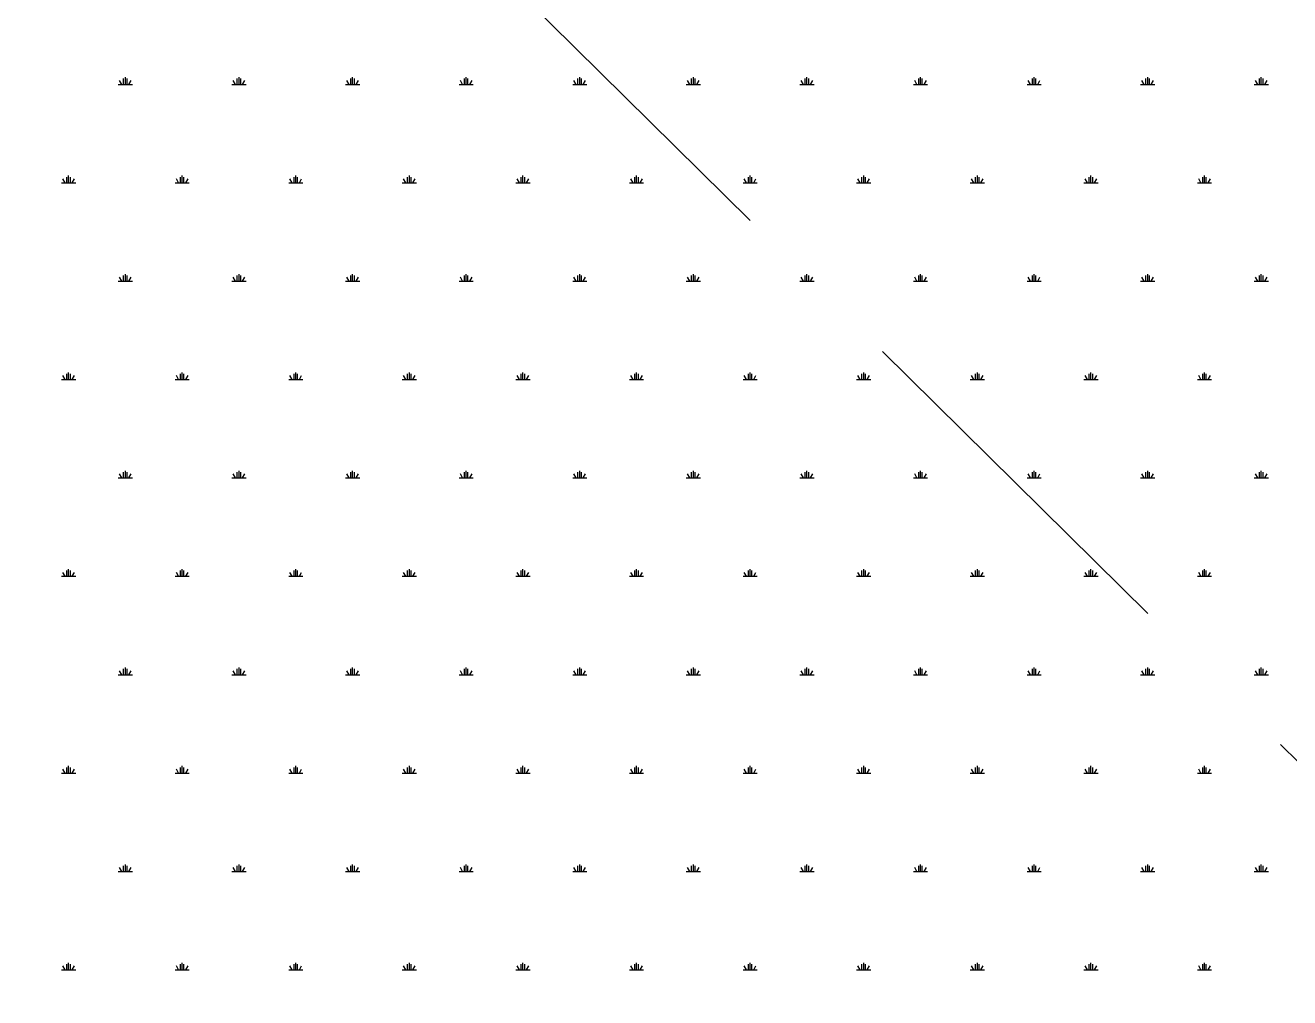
# Model space of a CAD drawing. Header units: millimetres. Extents: x 2999.9 to 3041.9, y 869.6 to 906.3.
# Drawn here: x 3020.115 to 3020.963, y 900.051 to 900.704 of the extents above; entities that cross this region are included whole.
import ezdxf

# ---------------------------------------------------------------- set-up
doc = ezdxf.new("R2010")
doc.units = ezdxf.units.MM
doc.linetypes.add('HIDDEN', pattern=[0.375, 0.25, -0.125])

msp = doc.modelspace()

# ---------------------------------------------------------------- linework, layer by layer
at = {"color": 253, "linetype": 'HIDDEN', "lineweight": 0}
msp.add_line((3023.26921, 897.93752), (3019.26921, 901.88817), dxfattribs=at)
at = {"color": 76, "linetype": 'Continuous'}
for p, q in [((3020.17735, 900.664), (3020.18687, 900.664)), ((3020.17973, 900.664), (3020.1782, 900.66664)), ((3020.18092, 900.664), (3020.18092, 900.66781)), ((3020.18211, 900.664), (3020.18211, 900.66876)), ((3020.1833, 900.664), (3020.1833, 900.66781)), ((3020.18449, 900.664), (3020.18602, 900.66664)), ((3020.25355, 900.664), (3020.26307, 900.664)), ((3020.25593, 900.664), (3020.2544, 900.66664)), ((3020.25712, 900.664), (3020.25712, 900.66781)), ((3020.25831, 900.664), (3020.25831, 900.66876)), ((3020.2595, 900.664), (3020.2595, 900.66781)), ((3020.26069, 900.664), (3020.26222, 900.66664)), ((3020.32975, 900.664), (3020.33927, 900.664)), ((3020.33213, 900.664), (3020.3306, 900.66664)), ((3020.33332, 900.664), (3020.33332, 900.66781)), ((3020.33451, 900.664), (3020.33451, 900.66876)), ((3020.3357, 900.664), (3020.3357, 900.66781)), ((3020.33689, 900.664), (3020.33842, 900.66664)), ((3020.40595, 900.664), (3020.41547, 900.664)), ((3020.40833, 900.664), (3020.4068, 900.66664)), ((3020.40952, 900.664), (3020.40952, 900.66781)), ((3020.41071, 900.664), (3020.41071, 900.66876)), ((3020.4119, 900.664), (3020.4119, 900.66781)), ((3020.41309, 900.664), (3020.41462, 900.66664)), ((3020.48215, 900.664), (3020.49167, 900.664)), ((3020.48453, 900.664), (3020.483, 900.66664)), ((3020.48572, 900.664), (3020.48572, 900.66781)), ((3020.48691, 900.664), (3020.48691, 900.66876)), ((3020.4881, 900.664), (3020.4881, 900.66781)), ((3020.48929, 900.664), (3020.49082, 900.66664)), ((3020.55835, 900.664), (3020.56787, 900.664)), ((3020.56073, 900.664), (3020.5592, 900.66664)), ((3020.56192, 900.664), (3020.56192, 900.66781)), ((3020.56311, 900.664), (3020.56311, 900.66876)), ((3020.5643, 900.664), (3020.5643, 900.66781)), ((3020.56549, 900.664), (3020.56702, 900.66664)), ((3020.63455, 900.664), (3020.64407, 900.664)), ((3020.63693, 900.664), (3020.6354, 900.66664)), ((3020.63812, 900.664), (3020.63812, 900.66781)), ((3020.63931, 900.664), (3020.63931, 900.66876)), ((3020.6405, 900.664), (3020.6405, 900.66781)), ((3020.64169, 900.664), (3020.64322, 900.66664)), ((3020.71075, 900.664), (3020.72027, 900.664)), ((3020.71313, 900.664), (3020.7116, 900.66664)), ((3020.71432, 900.664), (3020.71432, 900.66781)), ((3020.71551, 900.664), (3020.71551, 900.66876)), ((3020.7167, 900.664), (3020.7167, 900.66781)), ((3020.71789, 900.664), (3020.71942, 900.66664)), ((3020.78695, 900.664), (3020.79647, 900.664)), ((3020.78933, 900.664), (3020.7878, 900.66664)), ((3020.79052, 900.664), (3020.79052, 900.66781)), ((3020.79171, 900.664), (3020.79171, 900.66876)), ((3020.7929, 900.664), (3020.7929, 900.66781)), ((3020.79409, 900.664), (3020.79562, 900.66664)), ((3020.86315, 900.664), (3020.87267, 900.664)), ((3020.86553, 900.664), (3020.864, 900.66664)), ((3020.86672, 900.664), (3020.86672, 900.66781)), ((3020.86791, 900.664), (3020.86791, 900.66876)), ((3020.8691, 900.664), (3020.8691, 900.66781)), ((3020.87029, 900.664), (3020.87182, 900.66664)), ((3020.93935, 900.664), (3020.94887, 900.664)), ((3020.94173, 900.664), (3020.9402, 900.66664)), ((3020.94292, 900.664), (3020.94292, 900.66781)), ((3020.94411, 900.664), (3020.94411, 900.66876)), ((3020.9453, 900.664), (3020.9453, 900.66781)), ((3020.94649, 900.664), (3020.94802, 900.66664)), ((3020.13925, 900.59801), (3020.14877, 900.59801)), ((3020.14163, 900.59801), (3020.1401, 900.60065)), ((3020.14282, 900.59801), (3020.14282, 900.60182)), ((3020.14401, 900.59801), (3020.14401, 900.60277)), ((3020.1452, 900.59801), (3020.1452, 900.60182)), ((3020.14639, 900.59801), (3020.14792, 900.60065)), ((3020.21545, 900.59801), (3020.22497, 900.59801)), ((3020.21783, 900.59801), (3020.2163, 900.60065)), ((3020.21902, 900.59801), (3020.21902, 900.60182)), ((3020.22021, 900.59801), (3020.22021, 900.60277)), ((3020.2214, 900.59801), (3020.2214, 900.60182)), ((3020.22259, 900.59801), (3020.22412, 900.60065)), ((3020.29165, 900.59801), (3020.30117, 900.59801)), ((3020.29403, 900.59801), (3020.2925, 900.60065)), ((3020.29522, 900.59801), (3020.29522, 900.60182)), ((3020.29641, 900.59801), (3020.29641, 900.60277)), ((3020.2976, 900.59801), (3020.2976, 900.60182)), ((3020.29879, 900.59801), (3020.30032, 900.60065)), ((3020.36785, 900.59801), (3020.37737, 900.59801)), ((3020.37023, 900.59801), (3020.3687, 900.60065)), ((3020.37142, 900.59801), (3020.37142, 900.60182)), ((3020.37261, 900.59801), (3020.37261, 900.60277)), ((3020.3738, 900.59801), (3020.3738, 900.60182)), ((3020.37499, 900.59801), (3020.37652, 900.60065)), ((3020.44405, 900.59801), (3020.45357, 900.59801)), ((3020.44643, 900.59801), (3020.4449, 900.60065)), ((3020.44762, 900.59801), (3020.44762, 900.60182)), ((3020.44881, 900.59801), (3020.44881, 900.60277)), ((3020.45, 900.59801), (3020.45, 900.60182)), ((3020.45119, 900.59801), (3020.45272, 900.60065)), ((3020.52025, 900.59801), (3020.52977, 900.59801)), ((3020.52263, 900.59801), (3020.5211, 900.60065)), ((3020.52382, 900.59801), (3020.52382, 900.60182)), ((3020.52501, 900.59801), (3020.52501, 900.60277)), ((3020.5262, 900.59801), (3020.5262, 900.60182)), ((3020.52739, 900.59801), (3020.52892, 900.60065)), ((3020.59645, 900.59801), (3020.60597, 900.59801)), ((3020.59883, 900.59801), (3020.5973, 900.60065)), ((3020.60002, 900.59801), (3020.60002, 900.60182)), ((3020.60121, 900.59801), (3020.60121, 900.60277)), ((3020.6024, 900.59801), (3020.6024, 900.60182)), ((3020.60359, 900.59801), (3020.60512, 900.60065)), ((3020.67265, 900.59801), (3020.68217, 900.59801)), ((3020.67503, 900.59801), (3020.6735, 900.60065)), ((3020.67622, 900.59801), (3020.67622, 900.60182)), ((3020.67741, 900.59801), (3020.67741, 900.60277)), ((3020.6786, 900.59801), (3020.6786, 900.60182)), ((3020.67979, 900.59801), (3020.68132, 900.60065)), ((3020.74885, 900.59801), (3020.75837, 900.59801)), ((3020.75123, 900.59801), (3020.7497, 900.60065)), ((3020.75242, 900.59801), (3020.75242, 900.60182)), ((3020.75361, 900.59801), (3020.75361, 900.60277)), ((3020.7548, 900.59801), (3020.7548, 900.60182)), ((3020.75599, 900.59801), (3020.75752, 900.60065)), ((3020.82505, 900.59801), (3020.83457, 900.59801)), ((3020.82743, 900.59801), (3020.8259, 900.60065)), ((3020.82862, 900.59801), (3020.82862, 900.60182)), ((3020.82981, 900.59801), (3020.82981, 900.60277)), ((3020.831, 900.59801), (3020.831, 900.60182)), ((3020.83219, 900.59801), (3020.83372, 900.60065)), ((3020.90125, 900.59801), (3020.91077, 900.59801)), ((3020.90363, 900.59801), (3020.9021, 900.60065)), ((3020.90482, 900.59801), (3020.90482, 900.60182)), ((3020.90601, 900.59801), (3020.90601, 900.60277)), ((3020.9072, 900.59801), (3020.9072, 900.60182)), ((3020.90839, 900.59801), (3020.90992, 900.60065)), ((3020.18211, 900.53202), (3020.18211, 900.53678)), ((3020.25831, 900.53202), (3020.25831, 900.53678)), ((3020.33451, 900.53202), (3020.33451, 900.53678)), ((3020.41071, 900.53202), (3020.41071, 900.53678)), ((3020.48691, 900.53202), (3020.48691, 900.53678)), ((3020.56311, 900.53202), (3020.56311, 900.53678)), ((3020.63931, 900.53498), (3020.63931, 900.53678)), ((3020.71551, 900.53202), (3020.71551, 900.53678)), ((3020.79171, 900.53202), (3020.79171, 900.53678)), ((3020.86791, 900.53202), (3020.86791, 900.53678)), ((3020.94411, 900.53202), (3020.94411, 900.53678)), ((3020.17735, 900.53202), (3020.18687, 900.53202)), ((3020.17973, 900.53202), (3020.1782, 900.53466)), ((3020.18092, 900.53202), (3020.18092, 900.53583)), ((3020.1833, 900.53202), (3020.1833, 900.53583)), ((3020.18449, 900.53202), (3020.18602, 900.53466)), ((3020.25355, 900.53202), (3020.26307, 900.53202)), ((3020.25593, 900.53202), (3020.2544, 900.53466)), ((3020.25712, 900.53202), (3020.25712, 900.53583)), ((3020.2595, 900.53202), (3020.2595, 900.53583)), ((3020.26069, 900.53202), (3020.26222, 900.53466)), ((3020.32975, 900.53202), (3020.33927, 900.53202)), ((3020.33213, 900.53202), (3020.3306, 900.53466)), ((3020.33332, 900.53202), (3020.33332, 900.53583)), ((3020.3357, 900.53202), (3020.3357, 900.53583)), ((3020.33689, 900.53202), (3020.33842, 900.53466)), ((3020.40595, 900.53202), (3020.41547, 900.53202)), ((3020.40833, 900.53202), (3020.4068, 900.53466)), ((3020.40952, 900.53202), (3020.40952, 900.53583)), ((3020.4119, 900.53202), (3020.4119, 900.53583)), ((3020.41309, 900.53202), (3020.41462, 900.53466)), ((3020.48215, 900.53202), (3020.49167, 900.53202)), ((3020.48453, 900.53202), (3020.483, 900.53466)), ((3020.48572, 900.53202), (3020.48572, 900.53583)), ((3020.4881, 900.53202), (3020.4881, 900.53583)), ((3020.48929, 900.53202), (3020.49082, 900.53466)), ((3020.55835, 900.53202), (3020.56787, 900.53202)), ((3020.56073, 900.53202), (3020.5592, 900.53466)), ((3020.56192, 900.53202), (3020.56192, 900.53583)), ((3020.5643, 900.53202), (3020.5643, 900.53583)), ((3020.56549, 900.53202), (3020.56702, 900.53466)), ((3020.63455, 900.53202), (3020.64231, 900.53202)), ((3020.63693, 900.53202), (3020.6354, 900.53466)), ((3020.63812, 900.53202), (3020.63812, 900.53583)), ((3020.63931, 900.53202), (3020.63931, 900.53498)), ((3020.6405, 900.5338), (3020.6405, 900.53583)), ((3020.6405, 900.53202), (3020.6405, 900.5338)), ((3020.64169, 900.53202), (3020.64192, 900.5324)), ((3020.64192, 900.5324), (3020.64322, 900.53466)), ((3020.64231, 900.53202), (3020.64407, 900.53202)), ((3020.71075, 900.53202), (3020.72027, 900.53202)), ((3020.71313, 900.53202), (3020.7116, 900.53466)), ((3020.71432, 900.53202), (3020.71432, 900.53583)), ((3020.7167, 900.53202), (3020.7167, 900.53583)), ((3020.71789, 900.53202), (3020.71942, 900.53466)), ((3020.78695, 900.53202), (3020.79647, 900.53202)), ((3020.78933, 900.53202), (3020.7878, 900.53466)), ((3020.79052, 900.53202), (3020.79052, 900.53583)), ((3020.7929, 900.53202), (3020.7929, 900.53583)), ((3020.79409, 900.53202), (3020.79562, 900.53466)), ((3020.86315, 900.53202), (3020.87267, 900.53202)), ((3020.86553, 900.53202), (3020.864, 900.53466)), ((3020.86672, 900.53202), (3020.86672, 900.53583)), ((3020.8691, 900.53202), (3020.8691, 900.53583)), ((3020.87029, 900.53202), (3020.87182, 900.53466)), ((3020.93935, 900.53202), (3020.94887, 900.53202)), ((3020.94173, 900.53202), (3020.9402, 900.53466)), ((3020.94292, 900.53202), (3020.94292, 900.53583)), ((3020.9453, 900.53202), (3020.9453, 900.53583)), ((3020.94649, 900.53202), (3020.94802, 900.53466)), ((3020.14282, 900.46603), (3020.14282, 900.46984)), ((3020.14401, 900.46603), (3020.14401, 900.47079)), ((3020.1452, 900.46603), (3020.1452, 900.46984)), ((3020.21902, 900.46603), (3020.21902, 900.46984)), ((3020.22021, 900.46603), (3020.22021, 900.47079)), ((3020.2214, 900.46603), (3020.2214, 900.46984)), ((3020.29522, 900.46603), (3020.29522, 900.46984)), ((3020.29641, 900.46603), (3020.29641, 900.47079)), ((3020.2976, 900.46603), (3020.2976, 900.46984)), ((3020.37142, 900.46603), (3020.37142, 900.46984)), ((3020.37261, 900.46603), (3020.37261, 900.47079)), ((3020.3738, 900.46603), (3020.3738, 900.46984)), ((3020.44762, 900.46603), (3020.44762, 900.46984)), ((3020.44881, 900.46603), (3020.44881, 900.47079)), ((3020.45, 900.46603), (3020.45, 900.46984)), ((3020.52382, 900.46603), (3020.52382, 900.46984)), ((3020.52501, 900.46603), (3020.52501, 900.47079)), ((3020.5262, 900.46603), (3020.5262, 900.46984)), ((3020.60002, 900.46603), (3020.60002, 900.46984)), ((3020.60121, 900.46603), (3020.60121, 900.47079)), ((3020.6024, 900.46603), (3020.6024, 900.46984)), ((3020.67622, 900.46603), (3020.67622, 900.46984)), ((3020.67741, 900.46603), (3020.67741, 900.47079)), ((3020.6786, 900.46603), (3020.6786, 900.46984)), ((3020.75242, 900.46603), (3020.75242, 900.46984)), ((3020.75361, 900.46603), (3020.75361, 900.47079)), ((3020.7548, 900.46603), (3020.7548, 900.46984)), ((3020.82862, 900.46603), (3020.82862, 900.46984)), ((3020.82981, 900.46603), (3020.82981, 900.47079)), ((3020.831, 900.46603), (3020.831, 900.46984)), ((3020.90482, 900.46603), (3020.90482, 900.46984)), ((3020.90601, 900.46603), (3020.90601, 900.47079)), ((3020.9072, 900.46603), (3020.9072, 900.46984)), ((3020.13925, 900.46603), (3020.14877, 900.46603)), ((3020.14163, 900.46603), (3020.1401, 900.46866)), ((3020.14639, 900.46603), (3020.14792, 900.46867)), ((3020.21545, 900.46603), (3020.22497, 900.46603)), ((3020.21783, 900.46603), (3020.2163, 900.46866)), ((3020.22259, 900.46603), (3020.22412, 900.46867)), ((3020.29165, 900.46603), (3020.30117, 900.46603)), ((3020.29403, 900.46603), (3020.2925, 900.46866)), ((3020.29879, 900.46603), (3020.30032, 900.46867)), ((3020.36785, 900.46603), (3020.37737, 900.46603)), ((3020.37023, 900.46603), (3020.3687, 900.46866)), ((3020.37499, 900.46603), (3020.37652, 900.46867)), ((3020.44405, 900.46603), (3020.45357, 900.46603)), ((3020.44643, 900.46603), (3020.4449, 900.46866)), ((3020.45119, 900.46603), (3020.45272, 900.46867)), ((3020.52025, 900.46603), (3020.52977, 900.46603)), ((3020.52263, 900.46603), (3020.5211, 900.46866)), ((3020.52739, 900.46603), (3020.52892, 900.46867)), ((3020.59645, 900.46603), (3020.60597, 900.46603)), ((3020.59883, 900.46603), (3020.5973, 900.46866)), ((3020.60359, 900.46603), (3020.60512, 900.46867)), ((3020.67265, 900.46603), (3020.68217, 900.46603)), ((3020.67503, 900.46603), (3020.6735, 900.46866)), ((3020.67979, 900.46603), (3020.68132, 900.46867)), ((3020.74885, 900.46603), (3020.75837, 900.46603)), ((3020.75123, 900.46603), (3020.7497, 900.46866)), ((3020.75599, 900.46603), (3020.75752, 900.46867)), ((3020.82505, 900.46603), (3020.83457, 900.46603)), ((3020.82743, 900.46603), (3020.8259, 900.46866)), ((3020.83219, 900.46603), (3020.83372, 900.46867)), ((3020.90125, 900.46603), (3020.91077, 900.46603)), ((3020.90363, 900.46603), (3020.9021, 900.46866)), ((3020.90839, 900.46603), (3020.90992, 900.46867)), ((3020.17973, 900.40003), (3020.1782, 900.40267)), ((3020.18092, 900.40003), (3020.18092, 900.40384)), ((3020.18211, 900.40003), (3020.18211, 900.4048)), ((3020.1833, 900.40003), (3020.1833, 900.40384)), ((3020.18449, 900.40004), (3020.18602, 900.40268)), ((3020.25593, 900.40003), (3020.2544, 900.40267)), ((3020.25712, 900.40003), (3020.25712, 900.40384)), ((3020.25831, 900.40003), (3020.25831, 900.4048)), ((3020.2595, 900.40003), (3020.2595, 900.40384)), ((3020.26069, 900.40004), (3020.26222, 900.40268)), ((3020.33213, 900.40003), (3020.3306, 900.40267)), ((3020.33332, 900.40003), (3020.33332, 900.40384)), ((3020.33451, 900.40003), (3020.33451, 900.4048)), ((3020.3357, 900.40003), (3020.3357, 900.40384)), ((3020.33689, 900.40004), (3020.33842, 900.40268)), ((3020.40833, 900.40003), (3020.4068, 900.40267)), ((3020.40952, 900.40003), (3020.40952, 900.40384)), ((3020.41071, 900.40003), (3020.41071, 900.4048)), ((3020.4119, 900.40003), (3020.4119, 900.40384)), ((3020.41309, 900.40004), (3020.41462, 900.40268)), ((3020.48453, 900.40003), (3020.483, 900.40267)), ((3020.48572, 900.40003), (3020.48572, 900.40384)), ((3020.48691, 900.40003), (3020.48691, 900.4048)), ((3020.4881, 900.40003), (3020.4881, 900.40384)), ((3020.48929, 900.40004), (3020.49082, 900.40268)), ((3020.56073, 900.40003), (3020.5592, 900.40267)), ((3020.56192, 900.40003), (3020.56192, 900.40384)), ((3020.56311, 900.40003), (3020.56311, 900.4048)), ((3020.5643, 900.40003), (3020.5643, 900.40384)), ((3020.56549, 900.40004), (3020.56702, 900.40268)), ((3020.63693, 900.40003), (3020.6354, 900.40267)), ((3020.63812, 900.40003), (3020.63812, 900.40384)), ((3020.63931, 900.40003), (3020.63931, 900.4048)), ((3020.6405, 900.40003), (3020.6405, 900.40384)), ((3020.64169, 900.40004), (3020.64322, 900.40268)), ((3020.71313, 900.40003), (3020.7116, 900.40267)), ((3020.71432, 900.40003), (3020.71432, 900.40384)), ((3020.71551, 900.40003), (3020.71551, 900.4048)), ((3020.7167, 900.40003), (3020.7167, 900.40384)), ((3020.71789, 900.40004), (3020.71942, 900.40268)), ((3020.78933, 900.40003), (3020.7878, 900.40267)), ((3020.79052, 900.40003), (3020.79052, 900.40384)), ((3020.79171, 900.40003), (3020.79171, 900.4048)), ((3020.7929, 900.40003), (3020.7929, 900.40384)), ((3020.79409, 900.40004), (3020.79562, 900.40268)), ((3020.86553, 900.40003), (3020.864, 900.40267)), ((3020.86672, 900.40003), (3020.86672, 900.40384)), ((3020.86791, 900.40003), (3020.86791, 900.4048)), ((3020.8691, 900.40003), (3020.8691, 900.40384)), ((3020.87029, 900.40004), (3020.87182, 900.40268)), ((3020.94173, 900.40003), (3020.9402, 900.40267)), ((3020.94292, 900.40003), (3020.94292, 900.40384)), ((3020.94411, 900.40003), (3020.94411, 900.4048)), ((3020.9453, 900.40003), (3020.9453, 900.40384)), ((3020.94649, 900.40004), (3020.94802, 900.40268)), ((3020.17735, 900.40003), (3020.18687, 900.40003)), ((3020.25355, 900.40003), (3020.26307, 900.40003)), ((3020.32975, 900.40003), (3020.33927, 900.40003)), ((3020.40595, 900.40003), (3020.41547, 900.40003)), ((3020.48215, 900.40003), (3020.49167, 900.40003)), ((3020.55835, 900.40003), (3020.56787, 900.40003)), ((3020.63455, 900.40003), (3020.64407, 900.40003)), ((3020.71075, 900.40003), (3020.72027, 900.40003)), ((3020.78695, 900.40003), (3020.79647, 900.40003)), ((3020.86315, 900.40003), (3020.87267, 900.40003)), ((3020.93935, 900.40003), (3020.94887, 900.40003)), ((3020.13925, 900.33404), (3020.14877, 900.33404)), ((3020.14163, 900.33404), (3020.1401, 900.33668)), ((3020.14282, 900.33404), (3020.14282, 900.33785)), ((3020.14401, 900.33404), (3020.14401, 900.33881)), ((3020.1452, 900.33404), (3020.1452, 900.33785)), ((3020.14639, 900.33404), (3020.14792, 900.33668)), ((3020.21545, 900.33404), (3020.22497, 900.33404)), ((3020.21783, 900.33404), (3020.2163, 900.33668)), ((3020.21902, 900.33404), (3020.21902, 900.33785)), ((3020.22021, 900.33404), (3020.22021, 900.33881)), ((3020.2214, 900.33404), (3020.2214, 900.33785)), ((3020.22259, 900.33404), (3020.22412, 900.33668)), ((3020.29165, 900.33404), (3020.30117, 900.33404)), ((3020.29403, 900.33404), (3020.2925, 900.33668)), ((3020.29522, 900.33404), (3020.29522, 900.33785)), ((3020.29641, 900.33404), (3020.29641, 900.33881)), ((3020.2976, 900.33404), (3020.2976, 900.33785)), ((3020.29879, 900.33404), (3020.30032, 900.33668)), ((3020.36785, 900.33404), (3020.37737, 900.33404)), ((3020.37023, 900.33404), (3020.3687, 900.33668)), ((3020.37142, 900.33404), (3020.37142, 900.33785)), ((3020.37261, 900.33404), (3020.37261, 900.33881)), ((3020.3738, 900.33404), (3020.3738, 900.33785)), ((3020.37499, 900.33404), (3020.37652, 900.33668)), ((3020.44405, 900.33404), (3020.45357, 900.33404)), ((3020.44643, 900.33404), (3020.4449, 900.33668)), ((3020.44762, 900.33404), (3020.44762, 900.33785)), ((3020.44881, 900.33404), (3020.44881, 900.33881)), ((3020.45, 900.33404), (3020.45, 900.33785)), ((3020.45119, 900.33404), (3020.45272, 900.33668)), ((3020.52025, 900.33404), (3020.52977, 900.33404)), ((3020.52263, 900.33404), (3020.5211, 900.33668)), ((3020.52382, 900.33404), (3020.52382, 900.33785)), ((3020.52501, 900.33404), (3020.52501, 900.33881)), ((3020.5262, 900.33404), (3020.5262, 900.33785)), ((3020.52739, 900.33404), (3020.52892, 900.33668)), ((3020.59645, 900.33404), (3020.60597, 900.33404)), ((3020.59883, 900.33404), (3020.5973, 900.33668)), ((3020.60002, 900.33404), (3020.60002, 900.33785)), ((3020.60121, 900.33404), (3020.60121, 900.33881)), ((3020.6024, 900.33404), (3020.6024, 900.33785)), ((3020.60359, 900.33404), (3020.60512, 900.33668)), ((3020.67265, 900.33404), (3020.68217, 900.33404)), ((3020.67503, 900.33404), (3020.6735, 900.33668)), ((3020.67622, 900.33404), (3020.67622, 900.33785)), ((3020.67741, 900.33404), (3020.67741, 900.33881)), ((3020.6786, 900.33404), (3020.6786, 900.33785)), ((3020.67979, 900.33404), (3020.68132, 900.33668)), ((3020.74885, 900.33404), (3020.75837, 900.33404)), ((3020.75123, 900.33404), (3020.7497, 900.33668)), ((3020.75242, 900.33404), (3020.75242, 900.33785)), ((3020.75361, 900.33404), (3020.75361, 900.33881)), ((3020.7548, 900.33404), (3020.7548, 900.33785)), ((3020.75599, 900.33404), (3020.75752, 900.33668)), ((3020.82505, 900.33404), (3020.83457, 900.33404)), ((3020.82743, 900.33404), (3020.8259, 900.33668)), ((3020.82862, 900.33404), (3020.82862, 900.33785)), ((3020.82981, 900.33404), (3020.82981, 900.33881)), ((3020.831, 900.33404), (3020.831, 900.33785)), ((3020.83219, 900.33404), (3020.83372, 900.33668)), ((3020.90125, 900.33404), (3020.91077, 900.33404)), ((3020.90363, 900.33404), (3020.9021, 900.33668)), ((3020.90482, 900.33404), (3020.90482, 900.33785)), ((3020.90601, 900.33404), (3020.90601, 900.33881)), ((3020.9072, 900.33404), (3020.9072, 900.33785)), ((3020.90839, 900.33404), (3020.90992, 900.33668)), ((3020.17735, 900.26805), (3020.18687, 900.26805)), ((3020.17973, 900.26805), (3020.1782, 900.27069)), ((3020.18092, 900.26805), (3020.18092, 900.27186)), ((3020.18211, 900.26805), (3020.18211, 900.27281)), ((3020.1833, 900.26805), (3020.1833, 900.27186)), ((3020.18449, 900.26805), (3020.18602, 900.27069)), ((3020.25355, 900.26805), (3020.26307, 900.26805)), ((3020.25593, 900.26805), (3020.2544, 900.27069)), ((3020.25712, 900.26805), (3020.25712, 900.27186)), ((3020.25831, 900.26805), (3020.25831, 900.27281)), ((3020.2595, 900.26805), (3020.2595, 900.27186)), ((3020.26069, 900.26805), (3020.26222, 900.27069)), ((3020.32975, 900.26805), (3020.33927, 900.26805)), ((3020.33213, 900.26805), (3020.3306, 900.27069)), ((3020.33332, 900.26805), (3020.33332, 900.27186)), ((3020.33451, 900.26805), (3020.33451, 900.27281)), ((3020.3357, 900.26805), (3020.3357, 900.27186)), ((3020.33689, 900.26805), (3020.33842, 900.27069)), ((3020.40595, 900.26805), (3020.41547, 900.26805)), ((3020.40833, 900.26805), (3020.4068, 900.27069)), ((3020.40952, 900.26805), (3020.40952, 900.27186)), ((3020.41071, 900.26805), (3020.41071, 900.27281)), ((3020.4119, 900.26805), (3020.4119, 900.27186)), ((3020.41309, 900.26805), (3020.41462, 900.27069)), ((3020.48215, 900.26805), (3020.49167, 900.26805)), ((3020.48453, 900.26805), (3020.483, 900.27069)), ((3020.48572, 900.26805), (3020.48572, 900.27186)), ((3020.48691, 900.26805), (3020.48691, 900.27281)), ((3020.4881, 900.26805), (3020.4881, 900.27186)), ((3020.48929, 900.26805), (3020.49082, 900.27069)), ((3020.55835, 900.26805), (3020.56787, 900.26805)), ((3020.56073, 900.26805), (3020.5592, 900.27069)), ((3020.56192, 900.26805), (3020.56192, 900.27186)), ((3020.56311, 900.26805), (3020.56311, 900.27281)), ((3020.5643, 900.26805), (3020.5643, 900.27186)), ((3020.56549, 900.26805), (3020.56702, 900.27069)), ((3020.63455, 900.26805), (3020.64407, 900.26805)), ((3020.63693, 900.26805), (3020.6354, 900.27069)), ((3020.63812, 900.26805), (3020.63812, 900.27186)), ((3020.63931, 900.26805), (3020.63931, 900.27281)), ((3020.6405, 900.26805), (3020.6405, 900.27186)), ((3020.64169, 900.26805), (3020.64322, 900.27069)), ((3020.71075, 900.26805), (3020.72027, 900.26805)), ((3020.71313, 900.26805), (3020.7116, 900.27069)), ((3020.71432, 900.26805), (3020.71432, 900.27186)), ((3020.71551, 900.26805), (3020.71551, 900.27281)), ((3020.7167, 900.26805), (3020.7167, 900.27186)), ((3020.71789, 900.26805), (3020.71942, 900.27069)), ((3020.78695, 900.26805), (3020.79647, 900.26805)), ((3020.78933, 900.26805), (3020.7878, 900.27069)), ((3020.79052, 900.26805), (3020.79052, 900.27186)), ((3020.79171, 900.26805), (3020.79171, 900.27281)), ((3020.7929, 900.26805), (3020.7929, 900.27186)), ((3020.79409, 900.26805), (3020.79562, 900.27069)), ((3020.86315, 900.26805), (3020.87267, 900.26805)), ((3020.86553, 900.26805), (3020.864, 900.27069)), ((3020.86672, 900.26805), (3020.86672, 900.27186)), ((3020.86791, 900.26805), (3020.86791, 900.27281)), ((3020.8691, 900.26805), (3020.8691, 900.27186)), ((3020.87029, 900.26805), (3020.87182, 900.27069)), ((3020.93935, 900.26805), (3020.94887, 900.26805)), ((3020.94173, 900.26805), (3020.9402, 900.27069)), ((3020.94292, 900.26805), (3020.94292, 900.27186)), ((3020.94411, 900.26805), (3020.94411, 900.27281)), ((3020.9453, 900.26805), (3020.9453, 900.27186)), ((3020.94649, 900.26805), (3020.94802, 900.27069)), ((3020.14401, 900.20206), (3020.14401, 900.20682)), ((3020.22021, 900.20206), (3020.22021, 900.20682)), ((3020.29641, 900.20206), (3020.29641, 900.20682)), ((3020.37261, 900.20206), (3020.37261, 900.20682)), ((3020.44881, 900.20206), (3020.44881, 900.20682)), ((3020.52501, 900.20206), (3020.52501, 900.20682)), ((3020.60121, 900.20206), (3020.60121, 900.20682)), ((3020.67741, 900.20206), (3020.67741, 900.20682)), ((3020.75361, 900.20206), (3020.75361, 900.20682)), ((3020.82981, 900.20206), (3020.82981, 900.20682)), ((3020.90601, 900.20206), (3020.90601, 900.20682)), ((3020.13925, 900.20206), (3020.14877, 900.20206)), ((3020.14163, 900.20206), (3020.1401, 900.2047)), ((3020.14282, 900.20206), (3020.14282, 900.20587)), ((3020.1452, 900.20206), (3020.1452, 900.20587)), ((3020.14639, 900.20206), (3020.14792, 900.2047)), ((3020.21545, 900.20206), (3020.22497, 900.20206)), ((3020.21783, 900.20206), (3020.2163, 900.2047)), ((3020.21902, 900.20206), (3020.21902, 900.20587)), ((3020.2214, 900.20206), (3020.2214, 900.20587)), ((3020.22259, 900.20206), (3020.22412, 900.2047)), ((3020.29165, 900.20206), (3020.30117, 900.20206)), ((3020.29403, 900.20206), (3020.2925, 900.2047)), ((3020.29522, 900.20206), (3020.29522, 900.20587)), ((3020.2976, 900.20206), (3020.2976, 900.20587)), ((3020.29879, 900.20206), (3020.30032, 900.2047)), ((3020.36785, 900.20206), (3020.37737, 900.20206)), ((3020.37023, 900.20206), (3020.3687, 900.2047)), ((3020.37142, 900.20206), (3020.37142, 900.20587)), ((3020.3738, 900.20206), (3020.3738, 900.20587)), ((3020.37499, 900.20206), (3020.37652, 900.2047)), ((3020.44405, 900.20206), (3020.45357, 900.20206)), ((3020.44643, 900.20206), (3020.4449, 900.2047)), ((3020.44762, 900.20206), (3020.44762, 900.20587)), ((3020.45, 900.20206), (3020.45, 900.20587)), ((3020.45119, 900.20206), (3020.45272, 900.2047)), ((3020.52025, 900.20206), (3020.52977, 900.20206)), ((3020.52263, 900.20206), (3020.5211, 900.2047)), ((3020.52382, 900.20206), (3020.52382, 900.20587)), ((3020.5262, 900.20206), (3020.5262, 900.20587)), ((3020.52739, 900.20206), (3020.52892, 900.2047)), ((3020.59645, 900.20206), (3020.60597, 900.20206)), ((3020.59883, 900.20206), (3020.5973, 900.2047)), ((3020.60002, 900.20206), (3020.60002, 900.20587)), ((3020.6024, 900.20206), (3020.6024, 900.20587)), ((3020.60359, 900.20206), (3020.60512, 900.2047)), ((3020.67265, 900.20206), (3020.68217, 900.20206)), ((3020.67503, 900.20206), (3020.6735, 900.2047)), ((3020.67622, 900.20206), (3020.67622, 900.20587)), ((3020.6786, 900.20206), (3020.6786, 900.20587)), ((3020.67979, 900.20206), (3020.68132, 900.2047)), ((3020.74885, 900.20206), (3020.75837, 900.20206)), ((3020.75123, 900.20206), (3020.7497, 900.2047)), ((3020.75242, 900.20206), (3020.75242, 900.20587)), ((3020.7548, 900.20206), (3020.7548, 900.20587)), ((3020.75599, 900.20206), (3020.75752, 900.2047)), ((3020.82505, 900.20206), (3020.83457, 900.20206)), ((3020.82743, 900.20206), (3020.8259, 900.2047)), ((3020.82862, 900.20206), (3020.82862, 900.20587)), ((3020.831, 900.20206), (3020.831, 900.20587)), ((3020.83219, 900.20206), (3020.83372, 900.2047)), ((3020.90125, 900.20206), (3020.91077, 900.20206)), ((3020.90363, 900.20206), (3020.9021, 900.2047)), ((3020.90482, 900.20206), (3020.90482, 900.20587)), ((3020.9072, 900.20206), (3020.9072, 900.20587)), ((3020.90839, 900.20206), (3020.90992, 900.2047)), ((3020.17973, 900.13607), (3020.1782, 900.13871)), ((3020.18092, 900.13607), (3020.18092, 900.13988)), ((3020.18211, 900.13607), (3020.18211, 900.14083)), ((3020.1833, 900.13607), (3020.1833, 900.13988)), ((3020.18449, 900.13607), (3020.18602, 900.13871)), ((3020.25593, 900.13607), (3020.2544, 900.13871)), ((3020.25712, 900.13607), (3020.25712, 900.13988)), ((3020.25831, 900.13607), (3020.25831, 900.14083)), ((3020.2595, 900.13607), (3020.2595, 900.13988)), ((3020.26069, 900.13607), (3020.26222, 900.13871)), ((3020.33213, 900.13607), (3020.3306, 900.13871)), ((3020.33332, 900.13607), (3020.33332, 900.13988)), ((3020.33451, 900.13607), (3020.33451, 900.14083)), ((3020.3357, 900.13607), (3020.3357, 900.13988)), ((3020.33689, 900.13607), (3020.33842, 900.13871)), ((3020.40833, 900.13607), (3020.4068, 900.13871)), ((3020.40952, 900.13607), (3020.40952, 900.13988)), ((3020.41071, 900.13607), (3020.41071, 900.14083)), ((3020.4119, 900.13607), (3020.4119, 900.13988)), ((3020.41309, 900.13607), (3020.41462, 900.13871)), ((3020.48453, 900.13607), (3020.483, 900.13871)), ((3020.48572, 900.13607), (3020.48572, 900.13988)), ((3020.48691, 900.13607), (3020.48691, 900.14083)), ((3020.4881, 900.13607), (3020.4881, 900.13988)), ((3020.48929, 900.13607), (3020.49082, 900.13871)), ((3020.56073, 900.13607), (3020.5592, 900.13871)), ((3020.56192, 900.13607), (3020.56192, 900.13988)), ((3020.56311, 900.13607), (3020.56311, 900.14083)), ((3020.5643, 900.13607), (3020.5643, 900.13988)), ((3020.56549, 900.13607), (3020.56702, 900.13871)), ((3020.63693, 900.13607), (3020.6354, 900.13871)), ((3020.63812, 900.13607), (3020.63812, 900.13988)), ((3020.63931, 900.13607), (3020.63931, 900.14083)), ((3020.6405, 900.13607), (3020.6405, 900.13988)), ((3020.64169, 900.13607), (3020.64322, 900.13871)), ((3020.71313, 900.13607), (3020.7116, 900.13871)), ((3020.71432, 900.13607), (3020.71432, 900.13988)), ((3020.71551, 900.13607), (3020.71551, 900.14083)), ((3020.7167, 900.13607), (3020.7167, 900.13988)), ((3020.71789, 900.13607), (3020.71942, 900.13871)), ((3020.78933, 900.13607), (3020.7878, 900.13871)), ((3020.79052, 900.13607), (3020.79052, 900.13988)), ((3020.79171, 900.13607), (3020.79171, 900.14083)), ((3020.7929, 900.13607), (3020.7929, 900.13988)), ((3020.79409, 900.13607), (3020.79562, 900.13871)), ((3020.86553, 900.13607), (3020.864, 900.13871)), ((3020.86672, 900.13607), (3020.86672, 900.13988)), ((3020.86791, 900.13607), (3020.86791, 900.14083)), ((3020.8691, 900.13607), (3020.8691, 900.13988)), ((3020.87029, 900.13607), (3020.87182, 900.13871)), ((3020.94173, 900.13607), (3020.9402, 900.13871)), ((3020.94292, 900.13607), (3020.94292, 900.13988)), ((3020.94411, 900.13607), (3020.94411, 900.14083)), ((3020.9453, 900.13607), (3020.9453, 900.13988)), ((3020.94649, 900.13607), (3020.94802, 900.13871)), ((3020.17735, 900.13607), (3020.18687, 900.13607)), ((3020.25355, 900.13607), (3020.26307, 900.13607)), ((3020.32975, 900.13607), (3020.33927, 900.13607)), ((3020.40595, 900.13607), (3020.41547, 900.13607)), ((3020.48215, 900.13607), (3020.49167, 900.13607)), ((3020.55835, 900.13607), (3020.56787, 900.13607)), ((3020.63455, 900.13607), (3020.64407, 900.13607)), ((3020.71075, 900.13607), (3020.72027, 900.13607)), ((3020.78695, 900.13607), (3020.79647, 900.13607)), ((3020.86315, 900.13607), (3020.87267, 900.13607)), ((3020.93935, 900.13607), (3020.94887, 900.13607)), ((3020.14163, 900.07008), (3020.1401, 900.07272)), ((3020.14282, 900.07008), (3020.14282, 900.07389)), ((3020.14401, 900.07008), (3020.14401, 900.07484)), ((3020.1452, 900.07008), (3020.1452, 900.07389)), ((3020.14639, 900.07008), (3020.14792, 900.07272)), ((3020.21783, 900.07008), (3020.2163, 900.07272)), ((3020.21902, 900.07008), (3020.21902, 900.07389)), ((3020.22021, 900.07008), (3020.22021, 900.07484)), ((3020.2214, 900.07008), (3020.2214, 900.07389)), ((3020.22259, 900.07008), (3020.22412, 900.07272)), ((3020.29403, 900.07008), (3020.2925, 900.07272)), ((3020.29522, 900.07008), (3020.29522, 900.07389)), ((3020.29641, 900.07008), (3020.29641, 900.07484)), ((3020.2976, 900.07008), (3020.2976, 900.07389)), ((3020.29879, 900.07008), (3020.30032, 900.07272)), ((3020.37023, 900.07008), (3020.3687, 900.07272)), ((3020.37142, 900.07008), (3020.37142, 900.07389)), ((3020.37261, 900.07008), (3020.37261, 900.07484)), ((3020.3738, 900.07008), (3020.3738, 900.07389)), ((3020.37499, 900.07008), (3020.37652, 900.07272)), ((3020.44643, 900.07008), (3020.4449, 900.07272)), ((3020.44762, 900.07008), (3020.44762, 900.07389)), ((3020.44881, 900.07008), (3020.44881, 900.07484)), ((3020.45, 900.07008), (3020.45, 900.07389)), ((3020.45119, 900.07008), (3020.45272, 900.07272)), ((3020.52263, 900.07008), (3020.5211, 900.07272)), ((3020.52382, 900.07008), (3020.52382, 900.07389)), ((3020.52501, 900.07008), (3020.52501, 900.07484)), ((3020.5262, 900.07008), (3020.5262, 900.07389)), ((3020.52739, 900.07008), (3020.52892, 900.07272)), ((3020.59883, 900.07008), (3020.5973, 900.07272)), ((3020.60002, 900.07008), (3020.60002, 900.07389)), ((3020.60121, 900.07008), (3020.60121, 900.07484)), ((3020.6024, 900.07008), (3020.6024, 900.07389)), ((3020.60359, 900.07008), (3020.60512, 900.07272)), ((3020.67503, 900.07008), (3020.6735, 900.07272)), ((3020.67622, 900.07008), (3020.67622, 900.07389)), ((3020.67741, 900.07008), (3020.67741, 900.07484)), ((3020.6786, 900.07008), (3020.6786, 900.07389)), ((3020.67979, 900.07008), (3020.68132, 900.07272)), ((3020.75123, 900.07008), (3020.7497, 900.07272)), ((3020.75242, 900.07008), (3020.75242, 900.07389)), ((3020.75361, 900.07008), (3020.75361, 900.07484)), ((3020.7548, 900.07008), (3020.7548, 900.07389)), ((3020.75599, 900.07008), (3020.75752, 900.07272)), ((3020.82743, 900.07008), (3020.8259, 900.07272)), ((3020.82862, 900.07008), (3020.82862, 900.07389)), ((3020.82981, 900.07008), (3020.82981, 900.07484)), ((3020.831, 900.07008), (3020.831, 900.07389)), ((3020.83219, 900.07008), (3020.83372, 900.07272)), ((3020.90363, 900.07008), (3020.9021, 900.07272)), ((3020.90482, 900.07008), (3020.90482, 900.07389)), ((3020.90601, 900.07008), (3020.90601, 900.07484)), ((3020.9072, 900.07008), (3020.9072, 900.07389)), ((3020.90839, 900.07008), (3020.90992, 900.07272)), ((3020.13925, 900.07008), (3020.14877, 900.07008)), ((3020.21545, 900.07008), (3020.22497, 900.07008)), ((3020.29165, 900.07008), (3020.30117, 900.07008)), ((3020.36785, 900.07008), (3020.37737, 900.07008)), ((3020.44405, 900.07008), (3020.45357, 900.07008)), ((3020.52025, 900.07008), (3020.52977, 900.07008)), ((3020.59645, 900.07008), (3020.60597, 900.07008)), ((3020.67265, 900.07008), (3020.68217, 900.07008)), ((3020.74885, 900.07008), (3020.75837, 900.07008)), ((3020.82505, 900.07008), (3020.83457, 900.07008)), ((3020.90125, 900.07008), (3020.91077, 900.07008))]:
    msp.add_line(p, q, dxfattribs=at)

doc.saveas('drawing.dxf')
